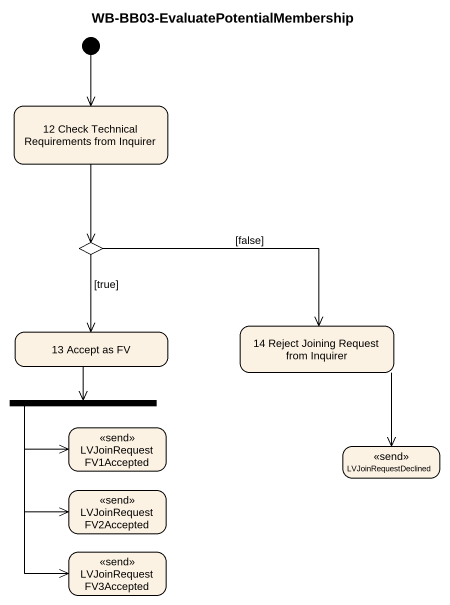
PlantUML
@startuml
title WB-BB03-EvaluatePotentialMembership
hide empty description
state "12 Check Technical Requirements from Inquirer" as s12_Check_Technical
state choice1 <<choice>>
state "13 Accept as FV" as s13_Accept_as_FV
state "14 Reject Joining Request from Inquirer" as s14_Reject_Joining_Request
state fork1 <<fork>>
state LVJoinRequestFV1Accepted <<send>>
state LVJoinRequestDeclined <<send>>
state LVJoinRequestFV2Accepted <<send>>
state LVJoinRequestFV3Accepted <<send>>
[*] --> s12_Check_Technical
s12_Check_Technical --> choice1
choice1 --> s13_Accept_as_FV : [true]
choice1 -right-> s14_Reject_Joining_Request : [false]
s13_Accept_as_FV --> fork1
s14_Reject_Joining_Request --> LVJoinRequestDeclined
fork1 --> LVJoinRequestFV1Accepted
fork1 --> LVJoinRequestFV2Accepted
fork1 --> LVJoinRequestFV3Accepted
@enduml
